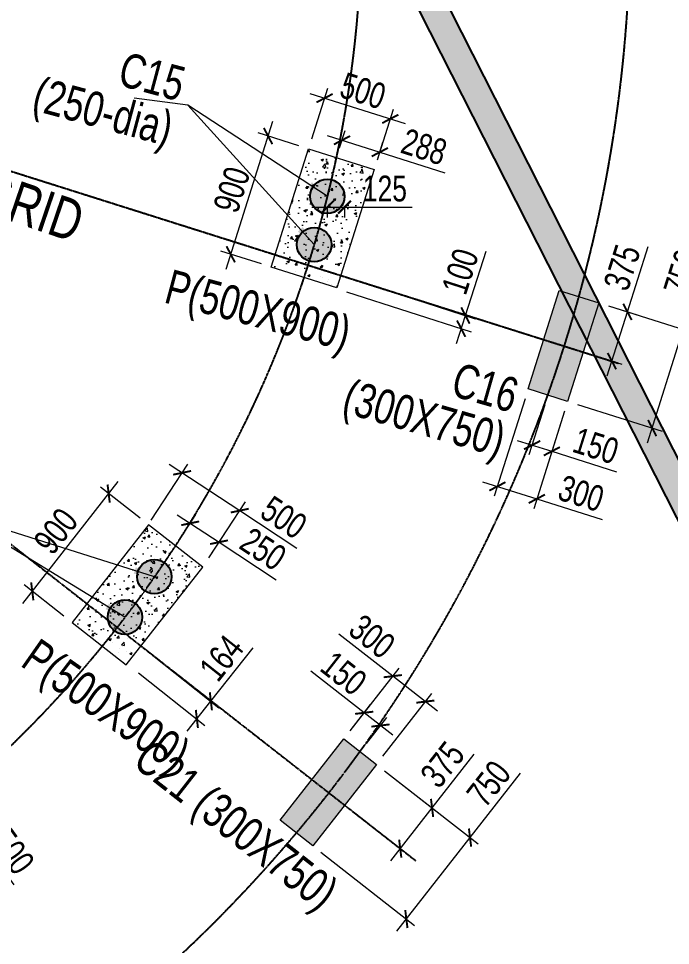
# Model space of a CAD drawing. Header units: millimetres. Extents: x 356 to 40629, y 2473 to 64837.
# Drawn here: x 11941 to 16671, y 35109 to 41835 of the extents above; entities that cross this region are included whole.
import ezdxf

# ---------------------------------------------------------------- set-up
doc = ezdxf.new("R2010")
doc.units = ezdxf.units.MM
doc.linetypes.add('ACAD_ISO10W100', pattern=[18, 12, -3, 0, -3])
doc.linetypes.add('CENTER', pattern=[50.800000000000004, 31.75, -6.349999999999999, 6.349999999999999, -6.349999999999999])
doc.layers.add('Arch-Comments', color=30, linetype='Continuous', plot=False)
for name, color, linetype, lineweight in [('HATCH', 8, 'Continuous', 9), ('S - SEC CUT', 4, 'Continuous', 13), ('S-COL HATCH', 8, 'Continuous', 0), ('S-COLUMN', 6, 'Continuous', 9), ('S-GRID-IDEN', 1, 'Continuous', 9), ('STR-COL-DIM', 8, 'Continuous', 18)]:
    doc.layers.add(name, color=color, linetype=linetype, lineweight=lineweight)
for name, color, linetype in [('S- Structural', 5, 'Continuous'), ('S-COLUMN NO', 6, 'Continuous'), ('S-GRID', 251, 'CENTER'), ('STR-RC WALL', 4, 'Continuous'), ('Structural', 5, 'Continuous')]:
    doc.layers.add(name, color=color, linetype=linetype)
doc.styles.add('EL', font='swisscl.ttf')
doc.styles.add('SOBHA', font='swisscl.ttf')
doc.styles.add('Swis721 LtCn BT_14', font='swisscl.ttf', dxfattribs={"height": 2.5})
doc.dimstyles.new('S-75', dxfattribs={"dimscale": 75, "dimtxt": 2.5, "dimasz": 1.25, "dimexe": 1, "dimexo": 1, "dimgap": 0.5, "dimtad": 1, "dimdec": 0, "dimrnd": 0.0005, "dimzin": 0, "dimdsep": 46, "dimtxsty": 'EL', "dimblk": 'ARCHTICK', "dimcen": 0.09, "dimdle": 1.5, "dimclrd": 251, "dimclre": 251, "dimclrt": 3, "dimadec": 0, "dimazin": 0, "dimtfac": 1, "dimtdec": 0, "dimtofl": 0, "dimtmove": 0, "dimatfit": 3, "dimfxl": 2, "dimtolj": 1, "dimtzin": 0, "dimlwd": -1, "dimlwe": -1, "dimarcsym": 0})
pattern_1 = [(23.08094686735326, (-34969.88047305651, -31266.27627848931), (155.2282966030103, -96.69272981319679), [19.05, -209.55]), (328.0809468673532, (-34969.88047305651, -31266.27627848931), (55.07271098287374, 186.3110661539659), [15.24, -167.64058417]), (73.5323915673532, (-34956.9448234978, -31274.33398066813), (210.3010036314436, 89.6183296142978), [16.19000879999999, -178.0902445999999]), (19.26514686735327, (-34946.88172593496, -31220.98060948178), (222.6729457205761, -160.2128677513806), [28.575, -314.325]), (69.71650447735318, (-34928.32565265202, -31234.33164833943), (323.6982273208456, 113.1364999791554), [24.28502314, -267.1356081599999]), (324.2650980373533, (-34946.88172593496, -31220.98060948178), (323.6982273273414, 113.136499962187), [22.85996707, -251.45973192]), (354.0809468673533, (-34929.98357821158, -31243.80390029444), (88.88787108796092, -159.8250317491098), [19.04999999999998, -209.5499999999999]), (299.0809468673533, (-34929.98357821158, -31243.80390029444), (138.4932416477206, 136.2509434465173), [15.24, -167.64]), (44.53239186735326, (-34922.5762556492, -31257.12265298312), (227.381112864648, -23.57408730187533), [16.19000879999999, -178.0899375999998]), (10.58094686735326, (-34969.88047305651, -31266.27627848931), (41.03465172103521, 73.99494190154718), [0, -165.6079999999998, 0, -170.1799999999998, 0, -168.2749999999998]), (340.5809468673532, (-34969.88047305651, -31266.27627848931), (104.9344295864723, 59.07436293555514), [0, -97.02799999999998, 0, -161.798, 0, -64.13499999999999]), (300.5809468673533, (-35020.38514399991, -31240.63267544881), (118.3053697795661, -66.49411618150982), [0, -63.5, 0, -198.12, 0, -262.89]), (290.5809468673533, (-35043.03297850368, -31229.13330188805), (143.5903111787718, -44.39125319185604), [0, -82.54999999999993, 0, -131.5719999999998, 0, -186.6899999999998])]

# ---------------------------------------------------------------- blocks, each defined once
blk = doc.blocks.new('A$Cdfa6e004')
at = {"layer": 'S- Structural', "linetype": 'Continuous', "ltscale": 150}
h = blk.add_hatch(color=9, dxfattribs=at)
h.dxf.hatch_style = 1
h.paths.add_polyline_path([(23655.8770232549, 7383.073010450992), (8109.763748843237, 38000.89742695168), (2982.793339552038, 35397.69278205084, 0.4142140032453268), (1666.048028637771, 31364.55394482628), (3459.419194739326, 27832.54104576819), (1277.897189196214, 26724.04601292872), (1974.396156910821, 19157.6895670984), (5628.901432771818, 11960.05020547733, -0.3748146044818459), (5451.846935075606, 11259.04590641505), (1479.811843946591, 8505.431342540316, 1.130647793762394), (6746.844522912055, 3150.914809875183, -0.013347701598568), (6928.940196388154, 3355.770499094833), (6997.608431965403, 3512.889151051226), (6828.023216965099, 3613.682597231709, -1.197867751285366), (1597.799107532963, 8343.866563048228), (5565.793643428784, 11094.68001075758, 0.3748146044814529), (5807.231594831464, 12050.5949640223), (2170.055795721724, 19214.10348861665), (1489.472176007941, 26607.21483308823), (3728.266037367299, 27744.81136824191), (1844.377298084073, 31455.10046137428, -0.4142140032920218), (3073.339588067597, 35219.36337651089), (8021.980591822432, 37732.02177289502), (23355.78914291042, 7532.32815390081), (13706.69440739976, 5801.246134560563, -0.5584873636583173), (13268.73388562353, 6634.167077902711), (13096.63817634435, 6736.06441274286, 0.5701340176886461), (13719.65580639989, 5600.36991709099)])
at = {"layer": 'STR-RC WALL', "linetype": 'Continuous'}
for points in [[(8450.13034113124, 9487.421339301392, 0.2262431691890696), (7976.059161696582, 4211.862593404949, 0.0795606898011945), (6746.844522912055, 3150.914809875191, -1.130647793762396), (1479.811843946576, 8505.43134254031), (5451.846935078502, 11259.04590641707, 0.3748146044806575), (5628.901432771236, 11960.05020547844), (1974.396156910807, 19157.68956709839), (1277.897189196199, 26724.04601292871), (3459.419194739312, 27832.54104576819), (1666.048028748482, 31364.5539446082, -0.4142140032682225), (2982.793339543045, 35397.69278204627), (8109.763748843223, 38000.89742695168), (23655.87691638991, 7383.073220919817), (23654.79470431805, 7382.879056243226)], [(23654.79474387318, 7382.878833735361), (13719.65580639988, 5600.369917090983, -0.5701340176886465), (13096.63817634433, 6736.064412742853), (13268.73388562351, 6634.167077902704, 0.5584873636583173), (13706.69440739974, 5801.246134560555), (23355.78914291039, 7532.328153900802), (8021.980591822416, 37732.02177289501), (3073.339588060975, 35219.36337650754, 0.4142140032686584), (1844.377297986299, 31455.10046156682), (3728.266037367285, 27744.81136824191), (1489.472176007926, 26607.21483308822), (2170.05579572171, 19214.10348861664), (5807.231594830751, 12050.59496402368, -0.3748146044815324), (5565.793643429875, 11094.68001075834), (1597.799107532948, 8343.866563048214, 2.861785153657656), (6061.046264968812, 8270.889407189561)]]:
    blk.add_lwpolyline(points, format="xyb", dxfattribs=at)
blk = doc.blocks.new('A$Cb8b67056')
at = {"layer": 'S- Structural', "linetype": 'Continuous', "ltscale": 150}
h = blk.add_hatch(color=9, dxfattribs=at)
h.dxf.hatch_style = 1
edge = h.paths.add_edge_path()
edge.add_line((5807.231594830751, 12100.59479809925), (2170.05579572171, 19264.10332269408))
edge.add_line((2170.05579572171, 19264.10332269408), (1489.472176007926, 26657.21466716565))
edge.add_line((1489.472176007926, 26657.21466716565), (3728.266037367285, 27794.81120231934))
edge.add_line((3728.266037367285, 27794.81120231934), (1844.377297986299, 31505.10029564239))
edge.add_arc((4340.987067278475, 32772.75153307244), 2799.99999997912, 116.9190531344876, 206.9191393834795, ccw=False)
edge.add_line((3073.339588068426, 35269.36321058869), (8021.980591766537, 37782.0216069445))
edge.add_line((8021.980591766537, 37782.0216069445), (23355.78914291039, 7582.327987978235))
edge.add_line((23355.78914289921, 7582.327987981961), (23655.87691638991, 7433.07305499725))
edge.add_line((23655.87691638991, 7433.073054999113), (8109.76406216994, 38050.89742692933))
edge.add_line((8109.76406216994, 38050.89742692933), (2982.793339550495, 35447.69261612743))
edge.add_arc((4340.987067304552, 32772.75153306313), 2999.999999995948, 116.9190531349365, 206.9191393746611)
edge.add_line((1666.048028551042, 31414.55377907679), (3459.370654888451, 27882.51621532999))
edge.add_line((3459.370654888451, 27882.51621532999), (1277.897189196199, 26774.04584700801))
edge.add_line((1277.897189196199, 26774.04584700801), (1974.396156910807, 19207.68940117582))
edge.add_line((1974.396156910807, 19207.68940117582), (5628.901432771236, 12010.05003955401))
edge.add_arc((5138.493487108498, 11761.05195355415), 550.000000000673, -55.26835309946023, 26.91857442020938, ccw=False)
edge.add_line((5451.846935074776, 11309.04574049264), (1479.811843946576, 8555.431176617743))
edge.add_arc((3783.758937876672, 5553.988275555894), 3783.758937876922, 127.5103189442116, 321.5458748085917)
edge.add_arc((10674.1225875616, -106.6734657865017), 5134.554712997532, 121.7000063388154, 139.8956220612543, ccw=False)
edge.add_arc((7482.877482585609, 3215.818111116067), 1156.476061322927, 64.75738685450551, 77.44847160495435)
edge.add_arc((10674.12506752833, -106.6764474660158), 5334.558594571288, 123.4431513525636, 130.4710645838518)
edge.add_arc((3918.060007754713, 5522.799907045438), 3649.21157276052, 334.4952862525346, 352.5911324981943)
edge.add_arc((13744.42951834202, 6402.660584609956), 6352.813823196775, 192.273054173958, 198.9020784623342)
edge.add_arc((7596.619377020747, 3548.086429560557), 808.3629911147658, 62.00510955947499, 80.20074890027598, ccw=False)
edge.add_arc((13744.22765110805, 6402.604268737137), 6152.604599122085, 149.3687673032812, 200.3614136317161, ccw=False)
edge.add_line((8450.13034113124, 9537.421173378825), (8602.986807387322, 9795.55384345539))
edge.add_line((8602.986807387322, 9795.55384345539), (8430.900085888803, 9897.466356348246))
edge.add_line((8430.900085888803, 9897.466356350109), (8279.858929049224, 9636.059023328125))
edge.add_line((8279.858929049224, 9636.059023326263), (8177.606952603907, 9463.375281302258))
edge.add_arc((13744.22765161469, 6402.604269662872), 6352.604599087477, 151.1960846543933, 161.718345873737)
edge.add_arc((20907.5512566939, 4235.684506366029), 13835.40195395883, 162.5031577640508, 163.8354996245798)
edge.add_arc((13744.2276516743, 6402.604269649834), 6352.604599149819, 164.6203115153375, 177.5277736576635)
edge.add_arc((3784.689402069897, 5554.166403094306), 3783.195864278834, 17.25924951997855, 49.79893577597156)
edge.add_line((6226.635928273201, 8443.711023040116), (6061.638641390949, 8320.896379677579))
edge.add_arc((3784.689402069897, 5554.166403090581), 3583.195864279514, -26.62030740346222, 50.54647806681419, ccw=False)
edge.add_arc((3784.842164400965, 5554.38356682472), 3583.156610919557, 321.57557375097235, 333.3754936610169, ccw=False)
edge.add_arc((10674.11820478737, -106.6684050746262), 5334.548104353082, 139.9269993831257, 140.0717028247857)
edge.add_arc((3783.586593735964, 5554.064820410683), 3583.593159090097, 244.65159362045858, 321.3767173958822, ccw=False)
edge.add_line((2249.373223498464, 2315.495805481449), (2071.021750576794, 2406.166857030243))
edge.add_arc((3783.586593743414, 5554.064820418134), 3583.593159100507, 127.5853800739763, 241.4522875115809, ccw=False)
edge.add_line((1597.799107532948, 8393.866397125646), (5565.793643429875, 11144.67984483577))
edge.add_arc((5138.493487101048, 11761.05195355415), 750.0000000030553, 304.7316469014331, 386.9185744199305)
at = {"color": 4, "ltscale": 20}
blk.add_lwpolyline([(6186.973371487111, 8474.408201230692, -0.1463558368927955), (7397.62163554877, 6678.606096195057, -0.1243819287286583), (8279.859100800008, 9636.059258272871), (8430.89488395676, 9897.469437016174), (8602.98160545528, 9795.556924123317), (8450.13034113124, 9537.421173378825, 0.2262431691890696), (7976.059161696582, 4261.862427482381, 0.0795606898011945), (6746.844522912055, 3200.914643952624, -1.130647793762396), (1479.811843946576, 8555.431176617743), (5451.846935078502, 11309.0457404945, 0.3748146044806575), (5628.901432771236, 12010.05003955587), (1974.396156910807, 19207.68940117582), (1277.897189196199, 26774.04584700614), (3459.419194739312, 27882.54087984562), (1666.048028748482, 31414.55377868563, -0.4142140032682225), (2982.793339543045, 35447.69261612371), (8109.763748843223, 38050.89726102911), (23655.87691638991, 7433.07305499725), (23654.79470431805, 7432.878890320658)], format="xyb", dxfattribs=at)
at = {"color": 4, "linetype": 'Continuous'}
blk.add_lwpolyline([(23654.79474387318, 7432.878667812794), (13719.65580639988, 5650.369751168415, -0.5701340176886465), (13096.63817634433, 6786.064246820285), (13249.49079991132, 7044.202293066309), (13421.58368263393, 6942.300184711815), (13268.73388562351, 6684.166911980137, 0.5584873636583173), (13706.69440739974, 5851.245968637988), (23355.78914291039, 7582.327987978235), (8021.980591822416, 37782.02160697244), (3073.339588060975, 35269.36321058497, 0.4142140032686584), (1844.377297986299, 31505.10029564426), (3728.266037367285, 27794.81120231934), (1489.472176007926, 26657.21466716565), (2170.05579572171, 19264.10332269408), (5807.231594830751, 12100.59479810111, -0.3748146044815324), (5565.793643429875, 11144.67984483577), (1597.799107532948, 8393.866397125646, 2.861785153657656), (6061.046264968812, 8320.889241266996)], format="xyb", dxfattribs=at)
blk = doc.blocks.new('_ArchTick')
at = {"color": 0, "linetype": 'ByBlock', "const_width": 0.15}
blk.add_lwpolyline([(-0.5, -0.5), (0.5, 0.5)], dxfattribs=at)
blk = doc.blocks.new('*D529')
at = {"layer": 'STR-COL-DIM', "color": 251, "linetype": 'Continuous', "transparency": 16777216}
for p, q in [((16764.58151747235, 39578.38833003064), (16943.25016579605, 40144.2276417085)), ((16222.15068443397, 39749.66554910663), (16836.10085067761, 39555.80548304726)), ((16504.87877716207, 38755.91599816529), (16764.58151747235, 39578.38833003064)), ((15996.32221459875, 39034.47221704919), (16610.27238084239, 38840.61215098982))]:
    blk.add_line(p, q, dxfattribs=at)
at = {"layer": 'STR-COL-DIM', "color": 251, "transparency": 16777216, "xscale": 93.75, "yscale": 93.75, "zscale": 93.75}
for p, rotation in [((16764.58151747235, 39578.38833003064), 72.47603837513114), ((16538.75304763712, 38863.19499797319), 252.4760383751311)]:
    blk.add_blockref('_ArchTick', p, dxfattribs=dict(at, rotation=rotation))
at = {"layer": 'STR-COL-DIM', "color": 3, "transparency": 16777216, "insert": (16755.48205224609, 39993.01474059347), "char_height": 187.5, "attachment_point": 5, "rotation": 72.47603837513114, "style": 'EL'}
blk.add_mtext('\\A1;750', dxfattribs=at)
blk = doc.blocks.new('*D530')
at = {"layer": 'STR-COL-DIM', "color": 251, "linetype": 'Continuous', "transparency": 16777216}
for p, q in [((16359.17514681041, 39706.3988919926), (16508.54602887217, 40179.45288262659)), ((16222.15068443398, 39749.66554910668), (16430.69448001568, 39683.81604500927)), ((16212.36971269193, 39241.4696132876), (16359.17514681041, 39706.3988919926)), ((16109.2195207905, 39392.01527020959), (16317.7633163722, 39326.16576611219))]:
    blk.add_line(p, q, dxfattribs=at)
at = {"layer": 'STR-COL-DIM', "color": 251, "transparency": 16777216, "xscale": 93.75, "yscale": 93.75, "zscale": 93.75}
for p, rotation in [((16359.17514681041, 39706.3988919926), 72.47603837516341), ((16246.24398316692, 39348.74861309552), 252.4760383751634)]:
    blk.add_blockref('_ArchTick', p, dxfattribs=dict(at, rotation=rotation))
at = {"layer": 'STR-COL-DIM', "color": 3, "transparency": 16777216, "insert": (16320.53125854372, 40027.86689039213), "char_height": 187.5, "attachment_point": 5, "rotation": 72.47603837516341, "style": 'EL'}
blk.add_mtext('\\A1;375', dxfattribs=at)
blk = doc.blocks.new('GRIDS')
at = {"layer": 'S-GRID', "linetype": 'ACAD_ISO10W100', "ltscale": 0.05}
for p, q in [((106691.6438947949, -50969.39415492327), (112570.3511326425, -52828.07012006838)), ((105937.1919774978, -52401.62511377696, 1.3216095e-09), (111099.5660258718, -56436.67269432742, 1.3216095e-09))]:
    blk.add_line(p, q, dxfattribs=at)
for radius, start, end in [(10311.2632911457, 291.9205277131326, 59.65161587217703), (8362.226871117962, 291.2225410905862, 59.08585605391563)]:
    blk.add_arc((102347.6614202596, -49595.95344904262, 1.3216095e-09), radius, start, end, dxfattribs=at)
at = {"layer": 'S-GRID-IDEN', "color": 2, "style": 'SOBHA'}
blk.add_text('REF. GRID', height=300, rotation=341.2019965175188, dxfattribs=at).set_placement((107151.7373809889, -51454.43938087124))
blk = doc.blocks.new('*D562')
at = {"layer": 'STR-COL-DIM', "color": 251, "linetype": 'Continuous', "transparency": 16777216}
for p, q in [((15616.14270157209, 39075.86711876022), (15392.81700116241, 38368.59999722736)), ((15902.22003441146, 38985.53573082687), (15678.89433400178, 38278.26860929402)), ((15308.1208483359, 38473.99360090609), (15701.47718098381, 38349.7879424997)), ((15701.47718098381, 38349.7879424997), (16174.99984352882, 38200.26907324486))]:
    blk.add_line(p, q, dxfattribs=at)
at = {"layer": 'STR-COL-DIM', "color": 251, "transparency": 16777216, "xscale": 93.75, "yscale": 93.75, "zscale": 93.75}
for p, rotation in [((15415.39984814444, 38440.11933043304), 162.4760383762094), ((15701.47718098381, 38349.7879424997), 342.4760383762095)]:
    blk.add_blockref('_ArchTick', p, dxfattribs=dict(at, rotation=rotation))
at = {"layer": 'STR-COL-DIM', "color": 3, "transparency": 16777216, "insert": (16023.17951533678, 38388.35783717141), "char_height": 187.5, "attachment_point": 5, "rotation": 342.47603837620943, "style": 'EL'}
blk.add_mtext('\\A1;300', dxfattribs=at)
blk = doc.blocks.new('*D563')
at = {"layer": 'STR-COL-DIM', "color": 251, "linetype": 'Continuous', "transparency": 16777216}
for p, q in [((15759.18136799177, 39030.70142479355), (15644.76558138188, 38668.34938064883)), ((15902.22003441146, 38985.53573082687), (15787.80424780157, 38623.18368668216)), ((15560.06942855537, 38773.74298432756), (15810.38709478359, 38694.70301988785)), ((15810.38709478359, 38694.70301988785), (16279.57454217688, 38546.55303224889))]:
    blk.add_line(p, q, dxfattribs=at)
at = {"layer": 'STR-COL-DIM', "color": 251, "transparency": 16777216, "xscale": 93.75, "yscale": 93.75, "zscale": 93.75}
for p, rotation in [((15667.34842836391, 38739.86871385452), 162.4760383762094), ((15810.38709478359, 38694.70301988785), 342.4760383762095)]:
    blk.add_blockref('_ArchTick', p, dxfattribs=dict(at, rotation=rotation))
at = {"layer": 'STR-COL-DIM', "color": 3, "transparency": 16777216, "insert": (16129.88482476028, 38733.84018739042), "char_height": 187.5, "attachment_point": 5, "rotation": 342.47603837620943, "style": 'EL'}
blk.add_mtext('\\A1;150', dxfattribs=at)
blk = doc.blocks.new('*D564')
at = {"layer": 'STR-COL-DIM', "color": 251, "linetype": 'Continuous', "transparency": 16777216}
for p, q in [((14656.59079652703, 37063.28360233108), (14265.38687205825, 37369.12521769299)), ((14346.98531254429, 36667.26528995136), (14702.78412607048, 37122.36977927366)), ((14981.56476971304, 36809.22028984068), (14656.59079652703, 37063.28360233108)), ((14583.33002031642, 36482.49197177614), (14939.12883384262, 36937.59646109844))]:
    blk.add_line(p, q, dxfattribs=at)
at = {"layer": 'STR-COL-DIM', "color": 251, "transparency": 16777216, "xscale": 93.75, "yscale": 93.75, "zscale": 93.75}
for p, rotation in [((14656.59079652703, 37063.28360233108), 141.9818505628188), ((14892.93550429917, 36878.51028415586), 321.9818505628188)]:
    blk.add_blockref('_ArchTick', p, dxfattribs=dict(at, rotation=rotation))
at = {"layer": 'STR-COL-DIM', "color": 3, "transparency": 16777216, "insert": (14506.37400473959, 37350.36363327756), "char_height": 187.5, "attachment_point": 5, "rotation": 321.9818505628188, "style": 'EL'}
blk.add_mtext('\\A1;300', dxfattribs=at)
blk = doc.blocks.new('*D565')
at = {"layer": 'STR-COL-DIM', "color": 251, "linetype": 'Continuous', "transparency": 16777216}
for p, q in [((14448.84887276056, 36797.55960734775), (14061.22651540412, 37100.60116836915)), ((14346.98531255951, 36667.26528995851), (14495.04220230993, 36856.64578428571)), ((14655.65049204426, 36635.88295392435), (14448.84887276056, 36797.55960734775)), ((14465.15766643626, 36574.87863085914), (14613.21455618668, 36764.25912518635))]:
    blk.add_line(p, q, dxfattribs=at)
at = {"layer": 'STR-COL-DIM', "color": 251, "transparency": 16777216, "xscale": 93.75, "yscale": 93.75, "zscale": 93.75}
for p, rotation in [((14448.84887276056, 36797.55960734775), 141.9818505570895), ((14567.02122663732, 36705.17294824839), 321.9818505570895)]:
    blk.add_blockref('_ArchTick', p, dxfattribs=dict(at, rotation=rotation))
at = {"layer": 'STR-COL-DIM', "color": 3, "transparency": 16777216, "insert": (14300.34718739731, 37083.14281200911), "char_height": 187.5, "attachment_point": 5, "rotation": 321.9818505570895, "style": 'EL'}
blk.add_mtext('\\A1;150', dxfattribs=at)
blk = doc.blocks.new('*D566')
at = {"layer": 'STR-COL-DIM', "color": 251, "linetype": 'Continuous', "transparency": 16777216}
for p, q in [((14596.22286771123, 36377.21246528459), (15275.93135980429, 35845.81916824835)), ((15216.84518286602, 35892.01249779732), (15582.31282112106, 36359.4844412573)), ((14685.62189305048, 35212.52146300429), (15216.84518286602, 35892.01249779732)), ((14134.28957221915, 35786.35069589895), (14813.99806431221, 35254.95739886271))]:
    blk.add_line(p, q, dxfattribs=at)
at = {"layer": 'STR-COL-DIM', "color": 251, "transparency": 16777216, "xscale": 93.75, "yscale": 93.75, "zscale": 93.75}
for p, rotation in [((15216.84518286602, 35892.01249779732), 51.98185055746444), ((14754.91188737394, 35301.15072841169), 231.9818505574644)]:
    blk.add_blockref('_ArchTick', p, dxfattribs=dict(at, rotation=rotation))
at = {"layer": 'STR-COL-DIM', "color": 3, "transparency": 16777216, "insert": (15353.48747550675, 36283.58208863087), "char_height": 187.5, "attachment_point": 5, "rotation": 51.98185055746443, "style": 'EL'}
blk.add_mtext('\\A1;750', dxfattribs=at)
blk = doc.blocks.new('*D567')
at = {"layer": 'STR-COL-DIM', "color": 251, "linetype": 'Continuous', "transparency": 16777216}
for p, q in [((14941.40797908193, 36107.3481682324), (15246.94688589882, 36498.16489623133)), ((14596.22286771123, 36377.21246528459), (15000.49415602019, 36061.15483868343)), ((14365.25621996519, 36081.78158059177), (14769.52750827415, 35765.72395399061)), ((14641.15133701243, 35723.28801813218), (14941.40797908193, 36107.3481682324))]:
    blk.add_line(p, q, dxfattribs=at)
at = {"layer": 'STR-COL-DIM', "color": 251, "transparency": 16777216, "xscale": 93.75, "yscale": 93.75, "zscale": 93.75}
for p, rotation in [((14941.40797908193, 36107.3481682324), 51.98185055746444), ((14710.44133133589, 35811.91728353958), 231.9818505574644)]:
    blk.add_blockref('_ArchTick', p, dxfattribs=dict(at, rotation=rotation))
at = {"layer": 'STR-COL-DIM', "color": 3, "transparency": 16777216, "insert": (15017.75987116531, 36421.99942386418), "char_height": 187.5, "attachment_point": 5, "rotation": 51.98185055746443, "style": 'EL'}
blk.add_mtext('\\A1;375', dxfattribs=at)
blk = doc.blocks.new('*D594')
at = {"layer": 'STR-COL-DIM', "color": 251, "linetype": 'Continuous', "transparency": 16777216}
for p, q in [((12902.51328645037, 38194.99132009042), (13169.01130181747, 38601.32696674989)), ((13033.80695313155, 38600.31006143791), (13546.0191004667, 38264.37221834206)), ((13320.65308224358, 37920.75147271055), (13587.15109761068, 38327.08711937002)), ((13546.0191004667, 38264.37221834206), (13961.17756352308, 37992.08769844587))]:
    blk.add_line(p, q, dxfattribs=at)
at = {"layer": 'STR-COL-DIM', "color": 251, "transparency": 16777216, "xscale": 93.75, "yscale": 93.75, "zscale": 93.75}
for p, rotation in [((13127.87930467349, 38538.61206572193), 146.7408600624387), ((13546.0191004667, 38264.37221834206), 326.7408600624388)]:
    blk.add_blockref('_ArchTick', p, dxfattribs=dict(at, rotation=rotation))
at = {"layer": 'STR-COL-DIM', "color": 3, "transparency": 16777216, "insert": (13866.03869226136, 38214.1638561571), "char_height": 187.5, "attachment_point": 5, "rotation": 326.74086006243874, "style": 'EL'}
blk.add_mtext('\\A1;500', dxfattribs=at)
blk = doc.blocks.new('*D595')
at = {"layer": 'STR-COL-DIM', "color": 251, "linetype": 'Continuous', "transparency": 16777216}
for p, q in [((13092.62340150361, 38234.09525127662), (13395.76565094217, 38035.27733187072)), ((13111.58318434697, 38057.87139640049), (13227.82775018954, 38235.11215658861)), ((13320.65308224358, 37920.75147271056), (13436.89764808615, 38097.99223289868)), ((13395.76565094217, 38035.27733187072), (13810.68677858196, 37763.14847003215))]:
    blk.add_line(p, q, dxfattribs=at)
at = {"layer": 'STR-COL-DIM', "color": 251, "transparency": 16777216, "xscale": 93.75, "yscale": 93.75, "zscale": 93.75}
for p, rotation in [((13186.69575304556, 38172.39725556065), 146.7408600624396), ((13395.76565094217, 38035.27733187072), 326.7408600624396)]:
    blk.add_blockref('_ArchTick', p, dxfattribs=dict(at, rotation=rotation))
at = {"layer": 'STR-COL-DIM', "color": 3, "transparency": 16777216, "insert": (13715.65065126032, 37985.15724242696), "char_height": 187.5, "attachment_point": 5, "rotation": 326.74086006243965, "style": 'EL'}
blk.add_mtext('\\A1;250', dxfattribs=at)
blk = doc.blocks.new('*D596')
at = {"layer": 'STR-COL-DIM', "color": 251, "linetype": 'Continuous', "transparency": 16777216}
for p, q in [((13336.46875385208, 36881.17436566581), (13642.89531474737, 37268.32257551174)), ((12912.55676443611, 37216.69933965628), (13395.27705250078, 36834.62778673626)), ((12811.0098452631, 37088.4020149781), (13293.73013332777, 36706.33046205808)), ((13165.10196628475, 36664.66459301457), (13336.46875385208, 36881.17436566581))]:
    blk.add_line(p, q, dxfattribs=at)
at = {"layer": 'STR-COL-DIM', "color": 251, "transparency": 16777216, "xscale": 93.75, "yscale": 93.75, "zscale": 93.75}
for p, rotation in [((13336.46875385208, 36881.17436566581), 51.63849879391845), ((13234.92183467907, 36752.87704098763), 231.6384987939185)]:
    blk.add_blockref('_ArchTick', p, dxfattribs=dict(at, rotation=rotation))
at = {"layer": 'STR-COL-DIM', "color": 3, "transparency": 16777216, "insert": (13414.07676188831, 37194.3709038411), "char_height": 187.5, "attachment_point": 5, "rotation": 51.63849879391845, "style": 'EL'}
blk.add_mtext('\\A1;164', dxfattribs=at)
blk = doc.blocks.new('*D597')
at = {"layer": 'STR-COL-DIM', "color": 251, "linetype": 'Continuous', "transparency": 16777216}
for p, q in [((10894.79553931071, 36046.61888802151), (11384.51786108427, 36400.58299741127)), ((11257.83174432773, 36447.82575157685), (11616.65673265355, 35951.37822559395)), ((11187.71910257381, 35641.34839957932), (11677.44142434737, 35995.31250896909)), ((11616.65673265355, 35951.37822559395), (11907.46944325142, 35549.02817919863))]:
    blk.add_line(p, q, dxfattribs=at)
at = {"layer": 'STR-COL-DIM', "color": 251, "transparency": 16777216, "xscale": 93.75, "yscale": 93.75, "zscale": 93.75}
for p, rotation in [((11323.73316939045, 36356.64871403613), 125.8588509736155), ((11616.65673265355, 35951.37822559395), 305.8588509736155)]:
    blk.add_blockref('_ArchTick', p, dxfattribs=dict(at, rotation=rotation))
at = {"layer": 'STR-COL-DIM', "color": 3, "transparency": 16777216, "insert": (11897.73748764332, 35790.42932602436), "char_height": 187.5, "attachment_point": 5, "rotation": 305.8588509736155, "style": 'EL'}
blk.add_mtext('\\A1;500', dxfattribs=at)
blk = doc.blocks.new('BASEMENT COLUMNS')
at = {"layer": 'HATCH'}
h = blk.add_hatch(dxfattribs=at)
h.set_pattern_fill('AR-CONC', color=9, angle=-26.91905313264673)
h.set_pattern_definition(pattern_1)
h.paths.add_polyline_path([(-9065.804597588576, -102091.5115016478), (-9695.941076198113, -102734.1062588394), (-10052.93566420853, -102383.9859116877), (-9422.756084435156, -101741.4334257097)])
at = {"layer": 'HATCH', "ltscale": 25}
h = blk.add_hatch(color=9, dxfattribs=at)
h.dxf.hatch_style = 1
edge = h.paths.add_edge_path()
edge.add_arc((-9457.652355447499, -102110.2846504748), 125, 0, 360)
at = {"layer": 'HATCH'}
h = blk.add_hatch(dxfattribs=at)
h.set_pattern_fill('AR-CONC', color=9, angle=-26.91905313264673)
h.set_pattern_definition(pattern_1)
h.paths.add_polyline_path([(-11693.76398389615, -103646.7899103435), (-12509.02362338677, -104028.0401171862), (-12297.21795291864, -104480.9621391255), (-11481.95831342804, -104099.7119322827)])
at = {"layer": 'S-COL HATCH'}
h = blk.add_hatch(color=256, dxfattribs=at)
h.dxf.hatch_style = 1
edge = h.paths.add_edge_path()
edge.add_arc((-9457.652355447499, -102110.2846504748), 125, 0, 360)
h = blk.add_hatch(color=256, dxfattribs=at)
h.dxf.hatch_style = 1
edge = h.paths.add_edge_path()
edge.add_arc((-9701.554527293922, -102379.6235680114), 125, 0, 360)
h = blk.add_hatch(color=256, dxfattribs=at)
h.dxf.hatch_style = 1
h.paths.add_polyline_path([(-8265.708611577747, -103480.5195229426), (-8051.524449586898, -103690.579382846), (-8576.674099356023, -104226.0397878512), (-8790.85826140651, -104015.9799279421)])
h = blk.add_hatch(color=256, dxfattribs=at)
h.dxf.hatch_style = 1
edge = h.paths.add_edge_path()
edge.add_arc((-11825.69126787409, -104003.0398800485), 125, 0, 360)
h = blk.add_hatch(color=256, dxfattribs=at)
h.dxf.hatch_style = 1
edge = h.paths.add_edge_path()
edge.add_arc((-12149.61588267618, -104167.6745236143), 125, 0, 360)
h = blk.add_hatch(color=8, dxfattribs=at)
h.dxf.hatch_style = 1
h.paths.add_polyline_path([(-11133.40124204768, -105674.3322728034), (-11006.31783976414, -105946.0854859725), (-11685.70087270808, -106263.7939915787), (-11812.78427497302, -105992.0407784022)])
at = {"layer": 'S-COLUMN', "elevation": 1.3096724e-09}
blk.add_lwpolyline([(-9065.804597588576, -102091.5115016478), (-9695.941076198113, -102734.1062588394), (-10052.93566420853, -102383.9859116877), (-9422.756084435156, -101741.4334257097)], close=True, dxfattribs=at)
at = {"layer": 'S-COLUMN'}
blk.add_lwpolyline([(-8265.708611577747, -103480.5195229426), (-8051.524449586898, -103690.579382846), (-8576.674099356023, -104226.0397878512), (-8790.85826140651, -104015.9799279421)], close=True, dxfattribs=at)
at = {"layer": 'S-COLUMN', "elevation": 1.3096724e-09}
blk.add_lwpolyline([(-11693.76398389615, -103646.7899103435), (-12509.02362338677, -104028.0401171862), (-12297.21795291864, -104480.9621391255), (-11481.95831342804, -104099.7119322827), (-11693.76398389615, -103646.7899103435)], dxfattribs=at)
at = {"layer": 'S-COLUMN', "color": 30, "elevation": 1.3216095e-09}
blk.add_lwpolyline([(-11133.40124204768, -105674.3322728034), (-11006.31783976414, -105946.0854859725), (-11685.70087270808, -106263.7939915787), (-11812.78427497302, -105992.0407784022)], close=True, dxfattribs=at)
at = {"layer": 'Structural', "ltscale": 25}
for centre in [(-9457.652355447499, -102110.2846504748, 1.3216095e-09), (-9701.554527293922, -102379.6235680114, 1.3216095e-09), (-11825.69126787409, -104003.0398800485, 1.3216095e-09), (-12149.61588267618, -104167.6745236143, 1.3216095e-09)]:
    blk.add_circle(centre, 125, dxfattribs=at)
blk = doc.blocks.new('*D636')
at = {"layer": 'STR-COL-DIM', "color": 251, "linetype": 'Continuous', "transparency": 16777216}
for p, q in [((15183.54761652481, 39679.58363350604), (15334.26255140571, 40147.95345323474)), ((14351.58334826734, 39947.29823686432), (15254.94231684506, 39656.60980565385)), ((14321.02279481226, 39852.3266209201), (15224.38176338997, 39561.63818970964)), ((15118.52632129144, 39477.51996708145), (15183.54761652481, 39679.58363350604))]:
    blk.add_line(p, q, dxfattribs=at)
at = {"layer": 'STR-COL-DIM', "color": 251, "transparency": 16777216, "xscale": 93.75, "yscale": 93.75, "zscale": 93.75}
for p, rotation in [((15183.54761652481, 39679.58363350604), 72.16254225143663), ((15152.98706306973, 39584.61201756182), 252.1625422514367)]:
    blk.add_blockref('_ArchTick', p, dxfattribs=dict(at, rotation=rotation))
at = {"layer": 'STR-COL-DIM', "color": 3, "transparency": 16777216, "insert": (15146.15917060942, 39999.29072046599), "char_height": 187.5, "attachment_point": 5, "rotation": 72.16254225143666, "style": 'EL'}
blk.add_mtext('\\A1;100', dxfattribs=at)
blk = doc.blocks.new('*D644')
at = {"layer": 'S-COLUMN', "color": 251, "linetype": 'Continuous', "transparency": 16777216}
for p, q in [((13446.63752910316, 40016.73118175094), (13785.38023391152, 41089.52117981162)), ((13974.01813541116, 40911.9820404389), (13679.98663022664, 41004.82502699278)), ((13703.02397156448, 40053.75004199037), (13408.99246637995, 40146.59302854425))]:
    blk.add_line(p, q, dxfattribs=at)
at = {"layer": 'S-COLUMN', "color": 251, "transparency": 16777216, "xscale": 93.75, "yscale": 93.75, "zscale": 93.75}
for p, rotation in [((13751.50596343069, 40982.24218000555), 72.47603837204332), ((13480.511799584, 40124.01018155702), 252.4760383720433)]:
    blk.add_blockref('_ArchTick', p, dxfattribs=dict(at, rotation=rotation))
at = {"layer": 'S-COLUMN', "color": 3, "transparency": 16777216, "insert": (13488.68244082445, 40593.33060381702), "char_height": 187.5, "attachment_point": 5, "rotation": 72.47603837204332, "style": 'EL'}
blk.add_mtext('\\A1;900', dxfattribs=at)
blk = doc.blocks.new('*D645')
at = {"layer": 'S-COLUMN', "color": 251, "linetype": 'Continuous', "transparency": 16777216}
for p, q in [((14068.12031560243, 40960.91852665572), (14184.20572514135, 41328.5582263641)), ((14054.34387834805, 41290.91316364088), (14745.6974326539, 41072.61230943108)), ((14544.91587029613, 40810.36621340757), (14661.00127983504, 41178.00591311596))]:
    blk.add_line(p, q, dxfattribs=at)
at = {"layer": 'S-COLUMN', "color": 251, "transparency": 16777216, "xscale": 93.75, "yscale": 93.75, "zscale": 93.75}
for p, rotation in [((14161.62287815412, 41257.03889316005), 162.4760383720472), ((14638.41843284782, 41106.4865799119), 342.4760383720472)]:
    blk.add_blockref('_ArchTick', p, dxfattribs=dict(at, rotation=rotation))
at = {"layer": 'S-COLUMN', "color": 3, "transparency": 16777216, "insert": (14440.22507853671, 41309.08917721887), "char_height": 187.5, "attachment_point": 5, "rotation": 342.47603837204724, "style": 'EL'}
blk.add_mtext('\\A1;500', dxfattribs=at)
blk = doc.blocks.new('*D646')
at = {"layer": 'S-COLUMN', "color": 251, "linetype": 'Continuous', "transparency": 16777216}
for p, q in [((14180.52369377951, 40985.61293784987), (14562.19733318092, 40865.09619067794)), ((14270.52123070079, 40897.00869009867), (14310.3855405728, 41023.25800057309)), ((14544.91587029613, 40810.36621340757), (14584.78018016814, 40936.61552388199)), ((14562.19733318092, 40865.09619067794), (15035.13415582971, 40715.76230539089))]:
    blk.add_line(p, q, dxfattribs=at)
at = {"layer": 'S-COLUMN', "color": 251, "transparency": 16777216, "xscale": 93.75, "yscale": 93.75, "zscale": 93.75}
for p, rotation in [((14287.80269358558, 40951.73866736904), 162.4760383720474), ((14562.19733318092, 40865.09619067794), 342.4760383720474)]:
    blk.add_blockref('_ArchTick', p, dxfattribs=dict(at, rotation=rotation))
at = {"layer": 'S-COLUMN', "color": 3, "transparency": 16777216, "insert": (14883.56975079358, 40903.6414093503), "char_height": 187.5, "attachment_point": 5, "rotation": 342.4760383720474, "style": 'EL'}
blk.add_mtext('\\A1;288', dxfattribs=at)
blk = doc.blocks.new('*D647')
at = {"layer": 'S-COLUMN', "color": 251, "linetype": 'Continuous', "transparency": 16777216}
for p, q in [((11971.20720736917, 37590.14193308538), (12664.10715048851, 38476.43458724946)), ((12824.12825700489, 38208.5308485831), (12535.7309792323, 38433.99865137434)), ((12269.80830250942, 37499.49672525183), (11981.41102473683, 37724.96452804308))]:
    blk.add_line(p, q, dxfattribs=at)
at = {"layer": 'S-COLUMN', "color": 251, "transparency": 16777216, "xscale": 93.75, "yscale": 93.75, "zscale": 93.75}
for p, rotation in [((12594.81715617657, 38387.80532183306), 51.98185056491652), ((12040.4972016811, 37678.77119850179), 231.9818505649166)]:
    blk.add_blockref('_ArchTick', p, dxfattribs=dict(at, rotation=rotation))
at = {"layer": 'S-COLUMN', "color": 3, "transparency": 16777216, "insert": (12212.46558573529, 38115.52661405425), "char_height": 187.5, "attachment_point": 5, "rotation": 51.98185056491653, "style": 'EL'}
blk.add_mtext('\\A1;900', dxfattribs=at)
blk = doc.blocks.new('*D384')
at = {"layer": 'S-COLUMN', "color": 251, "linetype": 'Continuous', "transparency": 16777216}
for p, q in [((14068.9127855928, 40466.16388732155), (14306.4127855928, 40466.16388732155)), ((14181.4127855928, 40469.7154630879), (14181.4127855928, 40391.16388732154)), ((14306.4127855928, 40469.7154630879), (14306.4127855928, 40391.16388732154)), ((14306.4127855928, 40466.16388732155), (14797.94292976056, 40466.16388732155))]:
    blk.add_line(p, q, dxfattribs=at)
at = {"layer": 'S-COLUMN', "color": 251, "transparency": 16777216, "xscale": 93.75, "yscale": 93.75, "zscale": 93.75, "rotation": 180}
blk.add_blockref('_ArchTick', (14181.4127855928, 40466.16388732155), dxfattribs=at)
at = {"layer": 'S-COLUMN', "color": 251, "transparency": 16777216, "xscale": 93.75, "yscale": 93.75, "zscale": 93.75}
blk.add_blockref('_ArchTick', (14306.4127855928, 40466.16388732155), dxfattribs=at)
at = {"layer": 'S-COLUMN', "color": 3, "transparency": 16777216, "insert": (14599.05285767668, 40599.68698692836), "char_height": 187.5, "attachment_point": 5, "style": 'EL'}
blk.add_mtext('\\A1;125', dxfattribs=at)

msp = doc.modelspace()

# ---------------------------------------------------------------- hatches: boundary and pattern name
at = {"layer": 'HATCH', "ltscale": 25}
h = msp.add_hatch(color=8, dxfattribs=at)
h.dxf.hatch_style = 1
edge = h.paths.add_edge_path()
edge.add_arc((14181.41278559281, 40544.71546308793), 125, 0, 360)
at = {"layer": 'HATCH', "ltscale": 20}
h = msp.add_hatch(color=8, dxfattribs=at)
h.dxf.hatch_style = 1
edge = h.paths.add_edge_path()
edge.add_arc((14181.41278559281, 40544.71546308793), 125, 0, 360)
at = {"layer": 'HATCH', "ltscale": 25}
h = msp.add_hatch(color=8, dxfattribs=at)
h.dxf.hatch_style = 1
edge = h.paths.add_edge_path()
edge.add_arc((12926.86735475944, 37784.96068923204), 125, 0, 360)
h = msp.add_hatch(color=8, dxfattribs=at)
h.dxf.hatch_style = 1
edge = h.paths.add_edge_path()
edge.add_arc((12712.57618151821, 37491.5139052871), 125, 0, 360)
at = {"layer": 'S-COL HATCH'}
h = msp.add_hatch(color=256, dxfattribs=at)
h.dxf.hatch_style = 1
h.paths.add_polyline_path([(15864.55401840592, 39862.57978400238), (16150.63135121098, 39772.24839607138), (15924.80288138695, 39057.0550640291), (15638.72554852613, 39147.3864519381)])
h = msp.add_hatch(color=8, dxfattribs=at)
h.dxf.hatch_style = 1
h.paths.add_polyline_path([(14300.79198023482, 36608.1791183993), (14537.13668801675, 36423.40580023037), (14075.20339252914, 35832.54403085731), (13838.85868476046, 36017.31734904124)])

# ---------------------------------------------------------------- linework, layer by layer
at = {"layer": 'S-COLUMN'}
msp.add_lwpolyline([(15864.55401840592, 39862.57978400238), (16150.63135121098, 39772.24839607138), (15924.80288138695, 39057.0550640291), (15638.72554852613, 39147.3864519381)], close=True, dxfattribs=at)
at = {"layer": 'S-COLUMN', "color": 30, "elevation": 1.3216095e-09}
msp.add_lwpolyline([(14300.79198023482, 36608.1791183993), (14537.13668801675, 36423.40580023037), (14075.20339252914, 35832.54403085731), (13838.85868476046, 36017.31734904124)], close=True, dxfattribs=at)
at = {"layer": 'Structural', "ltscale": 25}
for centre in [(12926.86735475944, 37784.96068923204, 1.3216095e-09), (12712.57618151821, 37491.5139052871, 1.3216095e-09)]:
    msp.add_circle(centre, 125, dxfattribs=at)

# ---------------------------------------------------------------- block references
at = {"layer": 'Arch-Comments', "color": 4, "ltscale": 20}
msp.add_blockref('A$Cb8b67056', (12176.11701272049, 24062.06964318522), dxfattribs=at)
at = {"layer": 'S - SEC CUT', "ltscale": 20}
msp.add_blockref('A$Cdfa6e004', (12176.11732604714, 24112.06964316291), dxfattribs=at)
at = {"layer": 'S-COLUMN', "rotation": 26.91905313264673}
msp.add_blockref('BASEMENT COLUMNS', (-23614.21564949174, 135872.8219725246), dxfattribs=at)
at = {"layer": 'S-GRID', "color": 2}
msp.add_blockref('GRIDS', (-96278.71858553214, 92162.38222295127), dxfattribs=at)

# ---------------------------------------------------------------- texts
at = {"layer": 'S-COLUMN NO', "char_height": 250, "attachment_point": 1, "style": 'Swis721 LtCn BT_14'}
for s, insert, width, rotation, line_spacing_factor in [('\\pxqr;C15\\P(250-dia) ', (11651.44113083593, 41881.19451100392, -2.643219e-09), 1571.581146866751, 345, 0.8057858535699992), ('\\pxqr;P(500X900)', (12854.96657902874, 40070.98368331388), 1571.581146866751, 345, 0.8057858535699992), ('\\pxqr;C16 (300X750)', (14090.81745076635, 39642.94425393235), 1557.314481108561, 344, 0.8027995971116512), ('\\pxqr;P(500X900)', (11762.28783574591, 37576.8499940961, -1.3216095e-09), 1766.623566007648, 325, 0.8880839668732351), ('\\pxqr;C21 (300X750)', (12879.78666426139, 36645.15113797546, 1.3216095e-09), 1779.904431773212, 322, 0.8986558076401175)]:
    msp.add_mtext(s, dxfattribs=dict(at, insert=insert, width=width, rotation=rotation, line_spacing_factor=line_spacing_factor))

# ---------------------------------------------------------------- dimensions: what is measured, and where the dimension line sits
at = {"layer": 'S-COLUMN'}
for p1, p2, distance, picture, middle in [((14045.53746861521, 40889.39919345167, 1.3096724e-09), (14522.33302330891, 40738.84688020353, 1.3096724e-09), 385.5318029806085, '*D645', (14440.22507853671, 41309.08917721887)), ((13774.54330476852, 40031.16719500315, 1.3096724e-09), (14045.53746861521, 40889.39919345167, 1.3096724e-09), 308.3412820128354, '*D644', (13488.68244082445, 40593.33060381702)), ((14247.93838371357, 40825.48935689462, 1.3096724e-09), (14522.33302330891, 40738.84688020353, 1.3096724e-09), 132.39354816922383, '*D646', (14883.56975079358, 40903.6414093503)), ((12328.8944794537, 37453.30339571054, 1.3096724e-09), (12883.21443394917, 38162.33751904181, 1.3096724e-09), 366.0720146667332, '*D647', (12212.46558573529, 38115.52661405425))]:
    dim = msp.add_aligned_dim(p1=p1, p2=p2, distance=distance, dimstyle='S-75', dxfattribs=at)
    dim.commit()
    dim.dimension.update_dxf_attribs({"geometry": picture, "text_midpoint": middle})
at = {"layer": 'S-COLUMN', "color": 1}
dim = msp.add_linear_dim(base=(14306.4127855928, 40466.16388732155), p1=(14181.4127855928, 40544.7154630879, 1.3216095e-09), p2=(14306.4127855928, 40544.7154630879, 1.3216095e-09), dimstyle='S-75', dxfattribs=at)
dim.commit()
dim.dimension.update_dxf_attribs({"geometry": '*D384', "text_midpoint": (14599.05285767668, 40599.68698692836)})
at = {"layer": 'STR-COL-DIM'}
for p1, p2, distance, picture, middle in [((14249.628094492, 39875.30044877228), (14280.18864794709, 39970.27206471651, 1.3216095e-09), -948.9769176062176, '*D636', (15146.15917060942, 39999.29072046599)), ((13070.45118720299, 37995.15649537253, 1.3216095e-09), (13279.5210850996, 37858.03657168259, 1.3216095e-09), 211.96010511412962, '*D595', (13715.65065126032, 37985.15724242696)), ((12752.2015466144, 37134.94859390765, 1.3216095e-09), (12853.7484657874, 37263.24591858583, 1.3216095e-09), -615.6277674536511, '*D596', (13414.07676188831, 37194.3709038411))]:
    dim = msp.add_aligned_dim(p1=p1, p2=p2, distance=distance, dimstyle='S-75', dxfattribs=at)
    dim.commit()
    dim.dimension.update_dxf_attribs({"geometry": picture, "text_midpoint": middle})
at = {"layer": 'STR-COL-DIM', "color": 2}
for base, p1, p2, angle, picture, middle in [((16764.58151747235, 39578.38833003064), (15924.80288139348, 39057.05506403256), (16150.63135122871, 39772.24839609), 72.47603837513032, '*D529', (16882.80849293115, 39952.81031756459)), ((15216.84518286602, 35892.01249779732), (14075.20339528089, 35832.54402544793, 1.3216095e-09), (14537.13669077297, 36423.40579483356, 1.3216095e-09), 51.98185055746432, '*D566', (15458.6790686896, 36201.34373473036))]:
    dim = msp.add_linear_dim(base=base, p1=p1, p2=p2, angle=angle, dimstyle='S-75', dxfattribs=at)
    dim.commit()
    dim.dimension.update_dxf_attribs({"geometry": picture, "text_midpoint": middle, "dimtype": 161})
for p1, p2, distance, picture, middle in [((16037.70018758522, 39414.59811719293), (16150.63135122871, 39772.24839609), -218.69309972080825, '*D530', (16320.53125854372, 40027.86689039213)), ((15638.72554855411, 39147.38645196591), (15924.80288139348, 39057.05506403256), -741.688040664568, '*D562', (16023.17951533678, 38388.35783717141)), ((15781.7642149738, 39102.22075799923), (15924.80288139348, 39057.05506403256), -379.9868104571663, '*D563', (16129.88482476028, 38733.84018739042)), ((14537.13669077297, 36423.40579483356, 1.3216095e-09), (14300.79198300084, 36608.17911300879, 1.3216095e-09), -577.6788830379305, '*D564', (14506.37400473959, 37350.36363327756)), ((14418.9643368869, 36515.79245392118, 1.3216095e-09), (14300.79198301015, 36608.17911302055, 1.3216095e-09), -240.38680128946103, '*D565', (14300.34718739731, 37083.14281200911)), ((14306.17004302693, 36127.97491014074, 1.3216095e-09), (14537.13669077297, 36423.40579483356, 1.3216095e-09), -513.1546529884993, '*D567', (15017.75987116531, 36421.99942386418))]:
    dim = msp.add_aligned_dim(p1=p1, p2=p2, distance=distance, dimstyle='S-75', dxfattribs=at)
    dim.commit()
    dim.dimension.update_dxf_attribs({"geometry": picture, "text_midpoint": middle})
at = {"layer": 'STR-COL-DIM'}
for base, p1, p2, angle, picture, middle in [((13546.0191004667, 38264.37221834206), (12861.38128930639, 38132.27641906246, 1.3216095e-09), (13279.5210850996, 37858.03657168259, 1.3216095e-09), 326.7408600624391, '*D594', (13792.81106890558, 38102.51201646659)), ((11616.65673265355, 35951.37822559395), (10834.01084761689, 36002.68460464636, 1.3216095e-09), (11126.93441087999, 35597.41411620418, 1.3216095e-09), 305.8588509736153, '*D597', (11789.52201506195, 35712.21277008765))]:
    dim = msp.add_linear_dim(base=base, p1=p1, p2=p2, angle=angle, dimstyle='S-75', dxfattribs=at)
    dim.commit()
    dim.dimension.update_dxf_attribs({"geometry": picture, "text_midpoint": middle, "dimtype": 161})

# ---------------------------------------------------------------- leaders
at = {"layer": 'S-COLUMN', "color": 1}
for points in [[(14181.4127855928, 40544.7154630879, 1.2805685e-09), (13169.98491198896, 41205.52697447717, 1.2805685e-09), (12780.73023625557, 41257.39623718715, 1.2805685e-09)], [(14085.87628181788, 40194.13808449982, 1.2805685e-09), (13169.98491198896, 41205.52697447717, 1.2805685e-09)], [(12926.86735475943, 37784.96068923202, 1.2805685e-09), (11498.6484584366, 38234.927148077, 1.2805685e-09), (11270.42318836041, 38176.96484272002, 1.2805685e-09)], [(12712.57618151816, 37491.5139052871, 1.2805685e-09), (11498.6484584366, 38234.927148077, 1.2805685e-09)]]:
    msp.add_leader(points, dimstyle='S-75', override={"dimasz": 2, "dimtad": 0, "dimclrd": 1}, dxfattribs=at)

doc.saveas('drawing.dxf')
